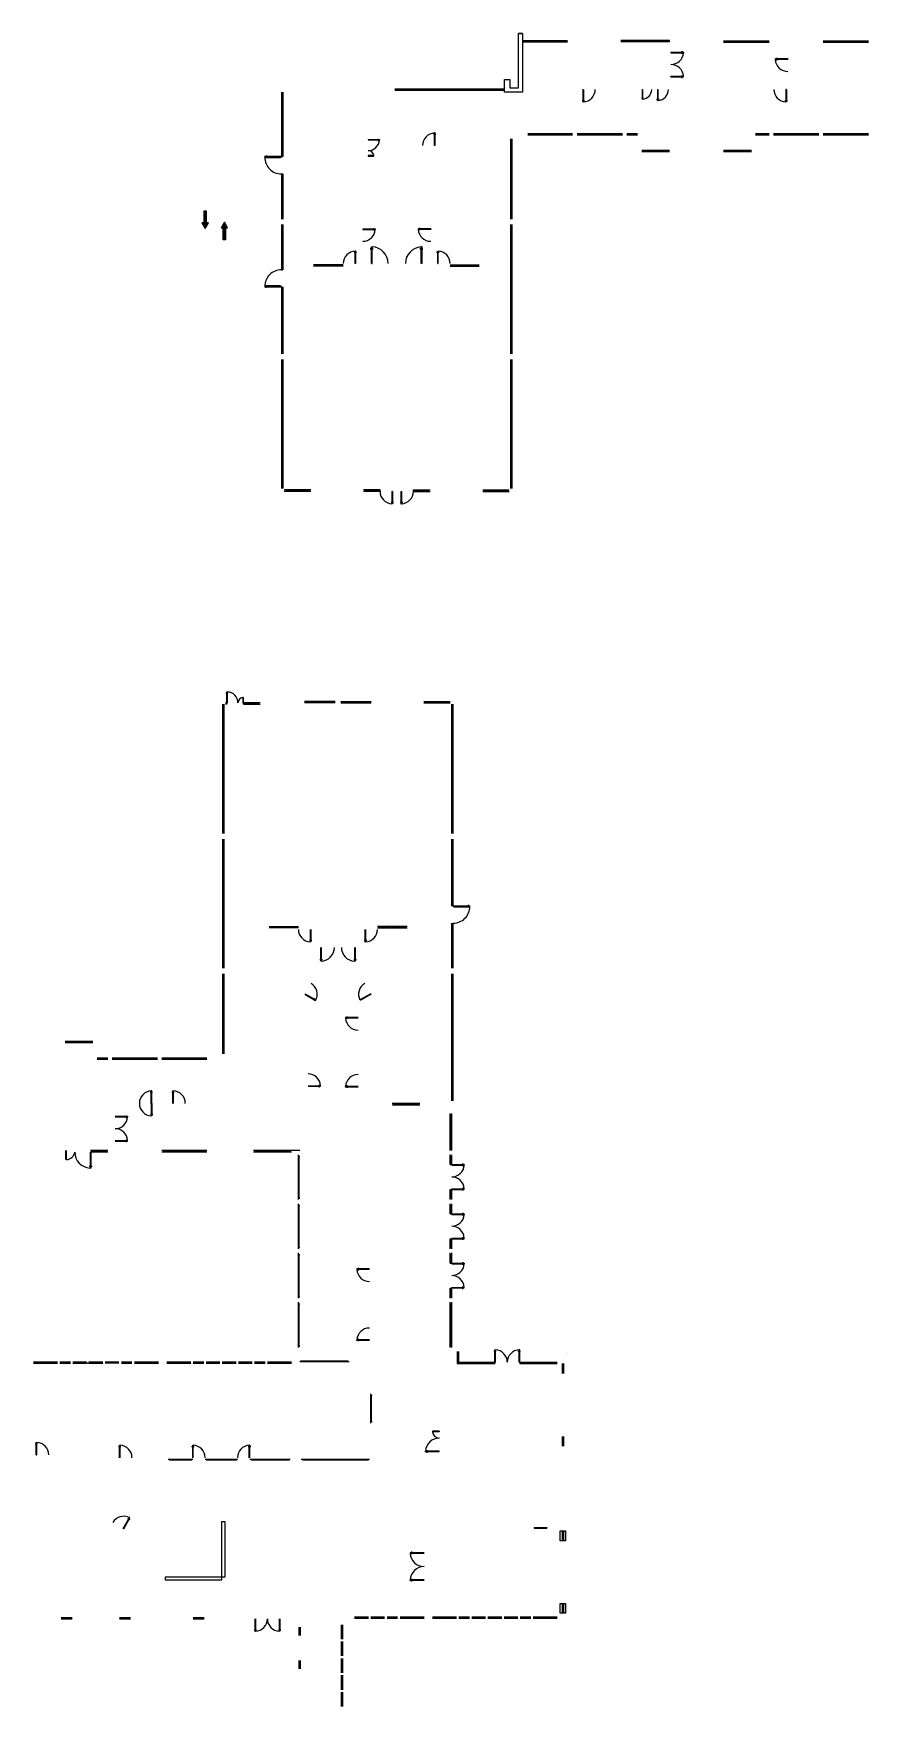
# Model space of a CAD drawing. Header units: millimetres. Extents: x 17501 to 162767, y 66837 to 324015.
# Drawn here: x 98753 to 158918, y 203563 to 324015 of the extents above; entities that cross this region are included whole.
import ezdxf
from ezdxf.lldxf.tags import DXFTag

# ---------------------------------------------------------------- set-up
doc = ezdxf.new("R2010")
doc.units = ezdxf.units.MM
doc.linetypes.add('CONTINUA', pattern=[0])
for name, color, linetype in [('AreaInformatica', 7, 'Continuous'), ('finestre', 4, 'Continuous'), ('MURI', 7, 'Continuous'), ('primoChimica', 7, 'Continuous'), ('serramenti', 4, 'Continuous'), ('Serramenti-Interni', 4, 'Continuous')]:
    doc.layers.add(name, color=color, linetype=linetype)
doc.layers.get('0').off()
tags = doc.linetypes.add('NASCOSTA2', pattern=[0.1875, 0.125, -0.0625]).pattern_tags.tags
tags[6:7] = [DXFTag(74, 4), DXFTag(75, 0), DXFTag(340, '0'), DXFTag(46, 0.0), DXFTag(50, 0.0), DXFTag(44, 0.0), DXFTag(45, 0.0)]
tags[4:5] = [DXFTag(74, 4), DXFTag(75, 0), DXFTag(340, '0'), DXFTag(46, 0.0), DXFTag(50, 0.0), DXFTag(44, 0.0), DXFTag(45, 0.0)]

# ---------------------------------------------------------------- blocks, each defined once
blk = doc.blocks.new('porta 150-flat-1')
at = {"layer": 'serramenti', "linetype": 'Continuous', "transparency": 33554687}
blk.add_line((-498, 0), (-498, -50), dxfattribs=at)
at = {"layer": 'serramenti', "transparency": 33554687}
for p, q in [((0, 0), (-498, 0)), ((0, 0), (0, -50)), ((0, -50), (-498, -50)), ((-1000, -1498), (-1000, -1448)), ((0, -1448), (-1000, -1448)), ((0, -1498), (-1000, -1498)), ((-927, -1448), (-927, -1412)), ((-851, -1412), (-927, -1412)), ((-927, -1534), (-927, -1498)), ((-851, -1534), (-927, -1534)), ((0, -1498), (0, -1448))]:
    blk.add_line(p, q, dxfattribs=at)
blk.add_arc((1, -1501), 1002, 90.05524, 177.00716, dxfattribs=at)
at = {"layer": 'serramenti', "linetype": 'Continuous', "transparency": 33554687}
blk.add_arc((0, 0), 498, 185.75952, 269.98626, dxfattribs=at)
blk = doc.blocks.new('uscita sotto-flat-2')
at = {"linetype": 'CONTINUA', "transparency": 33554687}
blk.add_hatch(color=256, dxfattribs=at).paths.add_polyline_path([(0, 0), (-146, 0), (-146, -874), (-306, -874), (-73, -1278), (160, -874), (0, -874)])
at = {"linetype": 'CONTINUA', "transparency": 33554687, "const_width": 0.05}
blk.add_lwpolyline([(0, 0), (-146, 0), (-146, -874), (-306, -874), (-73, -1278), (160, -874), (0, -874)], close=True, dxfattribs=at)
at = {"linetype": 'CONTINUA', "transparency": 33554687}
for points in [[(-146, -874), (-146, 0), (0, 0), (0, -874)], [(-146, -874), (-306, -874), (-73, -1278), (160, -874), (0, -874)]]:
    blk.add_lwpolyline(points, dxfattribs=at)
blk = doc.blocks.new('uscita sotto-flat-3')
at = {"linetype": 'CONTINUA', "transparency": 33554687}
blk.add_hatch(color=256, dxfattribs=at).paths.add_polyline_path([(0, 0), (146, 0), (146, 874), (306, 874), (73, 1278), (-160, 874), (0, 874)])
at = {"linetype": 'CONTINUA', "transparency": 33554687, "const_width": 0.05}
blk.add_lwpolyline([(0, 0), (146, 0), (146, 874), (306, 874), (73, 1278), (-160, 874), (0, 874)], close=True, dxfattribs=at)
at = {"linetype": 'CONTINUA', "transparency": 33554687}
for points in [[(146, 874), (306, 874), (73, 1278), (-160, 874), (0, 874)], [(146, 874), (146, 0), (0, 0), (0, 874)]]:
    blk.add_lwpolyline(points, dxfattribs=at)
blk = doc.blocks.new('porta120 ds-flat-1')
at = {"layer": 'Serramenti-Interni', "transparency": 33554687}
for p, q in [((-1200, 0), (-1200, -50)), ((0, 0), (-1200, 0)), ((-1127, 36), (-1127, 0)), ((-82, 36), (-1127, 36)), ((-82, 36), (-82, 0)), ((0, 0), (0, -50)), ((0, -50), (-1200, -50)), ((-1127, -50), (-1127, -86)), ((-1051, -86), (-1127, -86))]:
    blk.add_line(p, q, dxfattribs=at)
blk.add_arc((-10, 10), 1190, 89.52276, 180.47724, dxfattribs=at)
blk = doc.blocks.new('porta120 ds-flat-2')
at = {"layer": 'Serramenti-Interni', "transparency": 33554687}
for p, q in [((-1200, 0), (-1200, 50)), ((0, 50), (-1200, 50)), ((0, 0), (-1200, 0)), ((-1127, 50), (-1127, 86)), ((-1051, 86), (-1127, 86)), ((-1127, -36), (-1127, 0)), ((-82, -36), (-82, 0)), ((0, 0), (0, 50)), ((-82, -36), (-1127, -36))]:
    blk.add_line(p, q, dxfattribs=at)
blk.add_arc((-10, -10), 1190, 179.52276, 270.47724, dxfattribs=at)
blk = doc.blocks.new('porta des-flat-11')
at = {"layer": 'serramenti', "transparency": 33554687}
for p, q in [((-80, -764), (-80, -833)), ((-47, -833), (-80, -833)), ((-2, -1), (-47, -1)), ((-47, -1), (-47, -899)), ((-2, -899), (-47, -899)), ((-2, -1), (-2, -899)), ((30, -833), (-2, -833)), ((30, -764), (30, -833))]:
    blk.add_line(p, q, dxfattribs=at)
blk.add_arc((0, 0), 900, 180.0321, 266.98402, dxfattribs=at)
blk = doc.blocks.new('porta des-flat-12')
at = {"layer": 'serramenti', "transparency": 33554687}
for p, q in [((-764, 30), (-833, 30)), ((-833, 30), (-833, -2)), ((-1, -2), (-899, -2)), ((-899, -2), (-899, -47)), ((-1, -47), (-899, -47)), ((-833, -47), (-833, -80)), ((-764, -80), (-833, -80)), ((-1, -2), (-1, -47))]:
    blk.add_line(p, q, dxfattribs=at)
blk.add_arc((0, 0), 900, 183.01598, 269.9679, dxfattribs=at)
blk = doc.blocks.new('porta des-flat-13')
at = {"layer": 'serramenti', "transparency": 33554687}
for p, q in [((1, 2), (1, 47)), ((1, 47), (899, 47)), ((1, 2), (899, 2)), ((764, 80), (833, 80)), ((833, 47), (833, 80)), ((833, -30), (833, 2)), ((899, 2), (899, 47)), ((764, -30), (833, -30))]:
    blk.add_line(p, q, dxfattribs=at)
blk.add_arc((0, 0), 900, 3.01598, 89.9679, dxfattribs=at)
blk = doc.blocks.new('porta des-flat-14')
at = {"layer": 'serramenti', "transparency": 33554687}
for p, q in [((764, 30), (833, 30)), ((833, 30), (833, -2)), ((1, -2), (1, -47)), ((1, -2), (899, -2)), ((1, -47), (899, -47)), ((764, -80), (833, -80)), ((833, -47), (833, -80)), ((899, -2), (899, -47))]:
    blk.add_line(p, q, dxfattribs=at)
blk.add_arc((0, 0), 900, 270.0321, 356.98402, dxfattribs=at)
blk = doc.blocks.new('porta des-flat-15')
at = {"layer": 'serramenti', "transparency": 33554687}
for p, q in [((-23, -590), (-23, -643)), ((-23, -643), (2, -643)), ((2, -1), (36, -1)), ((2, -1), (2, -694)), ((2, -694), (37, -694)), ((36, -1), (37, -694)), ((37, -643), (61, -643)), ((61, -590), (61, -643))]:
    blk.add_line(p, q, dxfattribs=at)
blk.add_arc((0, 0), 695, 273.01598, 359.9679, dxfattribs=at)
blk = doc.blocks.new('porta des-flat-16')
at = {"layer": 'serramenti', "transparency": 33554687}
for p, q in [((-27, -677), (-27, -738)), ((-27, -738), (2, -738)), ((2, -1), (42, -1)), ((2, -1), (2, -796)), ((2, -796), (42, -796)), ((42, -1), (42, -796)), ((42, -738), (71, -738)), ((70, -677), (71, -738))]:
    blk.add_line(p, q, dxfattribs=at)
blk.add_arc((0, 0), 797, 273.01598, 359.9679, dxfattribs=at)
blk = doc.blocks.new('porta des-flat-17')
at = {"layer": 'serramenti', "transparency": 33554687}
for p, q in [((-30, -764), (-30, -833)), ((-30, -833), (2, -833)), ((2, -1), (47, -1)), ((2, -1), (2, -899)), ((2, -899), (47, -899)), ((47, -1), (47, -899)), ((47, -833), (80, -833)), ((80, -764), (80, -833))]:
    blk.add_line(p, q, dxfattribs=at)
blk.add_arc((0, 0), 900, 273.01598, 359.9679, dxfattribs=at)
blk = doc.blocks.new('porta 90-flat-10')
at = {"layer": 'Serramenti-Interni', "transparency": 33554687}
for p, q in [((-77, 765), (-77, 834)), ((-45, 834), (-77, 834)), ((-45, 0), (-45, 900)), ((0, 900), (-45, 900)), ((0, 0), (-45, 0)), ((0, 0), (0, 900)), ((33, 834), (0, 834)), ((33, 765), (33, 834))]:
    blk.add_line(p, q, dxfattribs=at)
blk.add_arc((2, -1), 902, 92.99284, 179.94476, dxfattribs=at)
blk = doc.blocks.new('porta 90-flat-11')
at = {"layer": 'Serramenti-Interni', "transparency": 33554687}
for p, q in [((0, 0), (800, 0)), ((0, 0), (0, -40)), ((681, 29), (742, 29)), ((742, 29), (742, 0)), ((800, 0), (800, -40)), ((0, -40), (800, -40)), ((681, -69), (742, -69)), ((742, -40), (742, -69))]:
    blk.add_line(p, q, dxfattribs=at)
blk.add_arc((-1, 2), 802, 270.05524, 357.00716, dxfattribs=at)
blk = doc.blocks.new('porta 90-flat-12')
at = {"layer": 'Serramenti-Interni', "transparency": 33554687}
for p, q in [((-33, 765), (-33, 834)), ((-33, 834), (0, 834)), ((0, 0), (0, 900)), ((0, 900), (45, 900)), ((0, 0), (45, 0)), ((45, 0), (45, 900)), ((45, 834), (77, 834)), ((77, 765), (77, 834))]:
    blk.add_line(p, q, dxfattribs=at)
blk.add_arc((-2, -1), 902, 0.05524, 87.00716, dxfattribs=at)
blk = doc.blocks.new('porta 90-flat-13')
at = {"layer": 'Serramenti-Interni', "transparency": 33554687}
for p, q in [((-77, 765), (-77, 834)), ((-45, 834), (-77, 834)), ((-45, 0), (-45, 900)), ((0, 900), (-45, 900)), ((0, 0), (-45, 0)), ((0, 0), (0, 900)), ((33, 834), (0, 834)), ((33, 765), (33, 834))]:
    blk.add_line(p, q, dxfattribs=at)
blk.add_arc((2, -1), 902, 92.99284, 179.94476, dxfattribs=at)
blk = doc.blocks.new('porta 90-flat-14')
at = {"layer": 'Serramenti-Interni', "transparency": 33554687}
for p, q in [((0, 0), (900, 0)), ((0, 0), (0, -45)), ((765, 33), (834, 33)), ((834, 33), (834, 0)), ((900, 0), (900, -45)), ((0, -45), (900, -45)), ((765, -77), (834, -77)), ((834, -45), (834, -77))]:
    blk.add_line(p, q, dxfattribs=at)
blk.add_arc((-1, 2), 902, 270.05524, 357.00716, dxfattribs=at)
blk = doc.blocks.new('porta 90-flat-15')
at = {"layer": 'Serramenti-Interni', "transparency": 33554687}
for p, q in [((0, 0), (-900, 0)), ((-900, 0), (-900, -45)), ((-765, 33), (-834, 33)), ((-834, 33), (-834, 0)), ((0, 0), (0, -45)), ((0, -45), (-900, -45)), ((-834, -45), (-834, -77)), ((-765, -77), (-834, -77))]:
    blk.add_line(p, q, dxfattribs=at)
blk.add_arc((1, 2), 902, 182.99284, 269.94476, dxfattribs=at)
blk = doc.blocks.new('porta des-flat-18')
at = {"layer": 'serramenti', "transparency": 33554687}
for p, q in [((-41, 1023), (-41, 1115)), ((-41, 1115), (3, 1115)), ((3, 1), (3, 1202)), ((3, 1202), (63, 1202)), ((3, 1), (63, 1)), ((63, 1), (63, 1202)), ((63, 1115), (106, 1115)), ((106, 1023), (106, 1115))]:
    blk.add_line(p, q, dxfattribs=at)
blk.add_arc((0, 0), 1204, 0.05524, 87.00716, dxfattribs=at)
blk = doc.blocks.new('porta des-flat-19')
at = {"layer": 'serramenti', "transparency": 33554687}
for p, q in [((-106, 1018), (-106, 1110)), ((-63, 1110), (-106, 1110)), ((-63, 1), (-63, 1197)), ((-3, 1197), (-63, 1197)), ((-3, 1), (-63, 1)), ((-3, 1), (-3, 1197)), ((41, 1110), (-3, 1110)), ((41, 1018), (41, 1110))]:
    blk.add_line(p, q, dxfattribs=at)
blk.add_arc((0, 0), 1198, 92.99284, 179.94476, dxfattribs=at)
blk = doc.blocks.new('porta des-flat-20')
at = {"layer": 'serramenti', "transparency": 33554687}
for p, q in [((-80, -764), (-80, -833)), ((-47, -833), (-80, -833)), ((-2, -1), (-47, -1)), ((-47, -1), (-47, -899)), ((-2, -899), (-47, -899)), ((-2, -1), (-2, -899)), ((30, -833), (-2, -833)), ((30, -764), (30, -833))]:
    blk.add_line(p, q, dxfattribs=at)
blk.add_arc((0, 0), 900, 180.0321, 266.98402, dxfattribs=at)
blk = doc.blocks.new('porta des-flat-21')
at = {"layer": 'serramenti', "transparency": 33554687}
for p, q in [((-30, -764), (-30, -833)), ((-30, -833), (2, -833)), ((2, -1), (47, -1)), ((2, -1), (2, -899)), ((2, -899), (47, -899)), ((47, -1), (47, -899)), ((47, -833), (80, -833)), ((80, -764), (80, -833))]:
    blk.add_line(p, q, dxfattribs=at)
blk.add_arc((0, 0), 900, 273.01598, 359.9679, dxfattribs=at)

msp = doc.modelspace()

# ---------------------------------------------------------------- hatches: boundary and pattern name
at = {"layer": 'Serramenti-Interni', "transparency": 33554687}
h = msp.add_hatch(color=256, dxfattribs=at)
h.paths.add_polyline_path([(135708, 216410), (135708, 216430), (135668, 216430), (135668, 216410)])
h.paths.add_polyline_path([(135708, 216435), (135708, 216455), (135668, 216455), (135668, 216435)])

# ---------------------------------------------------------------- linework, layer by layer
at = {"layer": 'AreaInformatica'}
for p, q in [((137203, 229028, 3750), (137203, 229028, 3500)), ((120951, 209633), (120951, 209633, 899))]:
    msp.add_line(p, q, dxfattribs=at)
at = {"layer": 'finestre', "linetype": 'Continuous', "transparency": 33554687}
for p, q in [((133988, 323515), (137218, 323515)), ((133988, 323415), (137218, 323415)), ((134088, 323415), (134088, 323515)), ((134088, 323465), (135015, 323465)), ((135015, 323415), (135015, 323515)), ((135115, 323415), (135115, 323515)), ((135115, 323465), (136092, 323465)), ((136092, 323415), (136092, 323515)), ((136192, 323415), (136192, 323515)), ((136192, 323465), (137118, 323465)), ((137118, 323415), (137118, 323515)), ((144578, 323515), (141078, 323515)), ((144578, 323415), (141078, 323415)), ((141178, 323415), (141178, 323515)), ((141178, 323465), (142195, 323465)), ((142195, 323415), (142195, 323515)), ((142295, 323415), (142295, 323515)), ((142295, 323465), (143362, 323465)), ((143362, 323415), (143362, 323515)), ((143462, 323415), (143462, 323515)), ((143462, 323465), (144478, 323465)), ((144478, 323415), (144478, 323515)), ((144578, 323415), (144578, 323515)), ((148478, 323480), (151748, 323480)), ((148478, 323380), (151748, 323380)), ((148578, 323380), (148578, 323480)), ((148578, 323430), (149545, 323430)), ((149545, 323380), (149545, 323480)), ((149645, 323380), (149645, 323480)), ((149645, 323430), (150622, 323430)), ((150622, 323380), (150622, 323480)), ((150722, 323380), (150722, 323480)), ((150722, 323430), (151648, 323430)), ((151648, 323380), (151648, 323480)), ((155648, 323480), (158918, 323480)), ((155648, 323380), (158918, 323380)), ((155748, 323380), (155748, 323480)), ((155748, 323430), (156715, 323430)), ((156715, 323380), (156715, 323480)), ((156815, 323380), (156815, 323480)), ((156815, 323430), (157792, 323430)), ((157792, 323380), (157792, 323480)), ((157892, 323380), (157892, 323480)), ((157892, 323430), (158818, 323430)), ((158818, 323380), (158818, 323480)), ((116626, 319800), (116626, 315100)), ((116676, 319700), (116676, 317575)), ((116726, 319800), (116726, 315150)), ((132684, 320000), (124784, 320000)), ((132684, 319900), (124784, 319900)), ((127384, 319950), (124884, 319950)), ((129984, 319950), (127484, 319950)), ((132584, 319950), (130084, 319950)), ((116676, 317475), (116676, 315250)), ((134371, 316817), (137601, 316817)), ((134471, 316817), (134471, 316717)), ((135435, 316817), (135435, 316717)), ((135535, 316817), (135535, 316717)), ((136511, 316817), (136511, 316717)), ((136611, 316817), (136611, 316717)), ((137501, 316817), (137501, 316717)), ((137921, 316817), (141181, 316817)), ((138011, 316817), (138011, 316717)), ((138903, 316817), (138903, 316717)), ((139003, 316817), (139003, 316717)), ((139979, 316817), (139979, 316717)), ((140079, 316817), (140079, 316717)), ((141081, 316817), (141081, 316717)), ((141501, 316817), (142278, 316817)), ((141601, 316817), (141601, 316717)), ((142178, 316817), (142178, 316717)), ((150778, 316817), (151748, 316817)), ((150878, 316817), (150878, 316717)), ((151648, 316817), (151648, 316717)), ((152058, 316817), (155328, 316817)), ((152158, 316817), (152158, 316717)), ((153050, 316817), (153050, 316717)), ((153150, 316817), (153150, 316717)), ((154127, 316817), (154127, 316717)), ((154227, 316817), (154227, 316717)), ((155228, 316817), (155228, 316717)), ((155648, 316817), (158918, 316817)), ((155748, 316817), (155748, 316717)), ((156640, 316817), (156640, 316717)), ((156740, 316817), (156740, 316717)), ((157717, 316817), (157717, 316717)), ((157817, 316817), (157817, 316717)), ((158818, 316817), (158818, 316717)), ((133126, 316417), (133126, 310650)), ((133176, 316317), (133176, 313523)), ((133226, 316417), (133226, 310650)), ((134371, 316717), (137601, 316717)), ((134471, 316767), (135435, 316767)), ((135535, 316767), (136511, 316767)), ((136611, 316767), (137501, 316767)), ((137921, 316717), (141181, 316717)), ((138011, 316767), (138903, 316767)), ((139003, 316767), (139979, 316767)), ((140079, 316767), (141081, 316767)), ((141501, 316717), (142278, 316717)), ((141601, 316767), (142178, 316767)), ((142578, 315617), (144578, 315617)), ((142678, 315617), (142678, 315517)), ((144478, 315517), (144478, 315617)), ((148478, 315617), (150478, 315617)), ((148578, 315617), (148578, 315517)), ((150378, 315517), (150378, 315617)), ((150778, 316717), (151748, 316717)), ((150878, 316767), (151648, 316767)), ((152058, 316717), (155328, 316717)), ((152158, 316767), (153050, 316767)), ((153150, 316767), (154127, 316767)), ((154227, 316767), (155228, 316767)), ((155648, 316717), (158918, 316717)), ((155748, 316767), (156640, 316767)), ((156740, 316767), (157717, 316767)), ((157817, 316767), (158818, 316767)), ((142578, 315517), (144578, 315517)), ((142678, 315567), (144478, 315567)), ((148478, 315517), (150478, 315517)), ((148578, 315567), (150378, 315567)), ((116626, 313900), (116626, 310650)), ((116726, 313900), (116726, 310650)), ((133176, 313423), (133176, 310750)), ((116676, 312830), (116676, 310750)), ((116626, 310250), (116626, 307000)), ((116676, 310150), (116676, 307100)), ((116726, 310250), (116726, 307000)), ((133126, 310250), (133126, 300950)), ((133176, 310150), (133176, 307100)), ((133226, 310250), (133226, 300950)), ((121076, 307350), (118926, 307350)), ((121076, 307250), (118926, 307250)), ((119026, 307250), (119026, 307350)), ((119976, 307300), (119026, 307300)), ((119976, 307350), (119976, 307250)), ((120076, 307350), (120076, 307250)), ((120976, 307300), (120076, 307300)), ((120976, 307350), (120976, 307250)), ((128776, 307350), (130876, 307350)), ((128776, 307250), (130876, 307250)), ((128876, 307350), (128876, 307250)), ((128876, 307300), (129776, 307300)), ((129776, 307350), (129776, 307250)), ((129876, 307350), (129876, 307250)), ((129876, 307300), (130776, 307300)), ((130776, 307250), (130776, 307350)), ((133176, 307000), (133176, 304050)), ((116626, 305750), (116626, 300950)), ((116676, 305650), (116676, 304050)), ((116726, 305750), (116726, 300950)), ((116676, 303950), (116676, 301050)), ((133176, 303950), (133176, 301050)), ((116626, 300550), (116626, 291250)), ((116676, 300450), (116676, 297450)), ((116726, 300550), (116726, 291250)), ((133126, 300550), (133126, 291250)), ((133176, 300450), (133176, 297450)), ((133226, 300550), (133226, 291250)), ((116676, 297350), (116676, 294400)), ((133176, 297350), (133176, 294400)), ((116676, 294300), (116676, 291350)), ((133176, 294300), (133176, 291350)), ((118726, 291150), (116826, 291150)), ((118726, 291050), (116826, 291050)), ((118626, 291100), (116926, 291100)), ((118626, 291050), (118626, 291150)), ((123729, 291150), (122526, 291150)), ((123729, 291050), (122526, 291050)), ((123629, 291100), (122626, 291100)), ((123729, 291151), (123629, 291151)), ((123629, 291151), (123629, 291051)), ((123629, 291051), (123729, 291051)), ((123729, 291051), (123729, 291151)), ((126124, 291051), (126124, 291151)), ((126124, 291151), (126224, 291151)), ((126124, 291150), (127326, 291150)), ((126224, 291051), (126124, 291051)), ((126124, 291050), (127326, 291050)), ((126224, 291151), (126224, 291051)), ((126224, 291100), (127226, 291100)), ((131126, 291150), (133026, 291150)), ((131126, 291050), (133026, 291050)), ((131226, 291050), (131226, 291150)), ((131226, 291100), (132926, 291100))]:
    msp.add_line(p, q, dxfattribs=at)
for points in [[(116626, 319700), (116726, 319700)], [(124884, 320000), (124884, 319900)], [(127384, 320000), (127384, 319900)], [(127484, 320000), (127484, 319900)], [(129984, 320000), (129984, 319900)], [(130084, 320000), (130084, 319900)], [(132584, 320000), (132584, 319900)], [(116626, 317575), (116726, 317575)], [(116626, 317475), (116726, 317475)], [(133226, 316317), (133126, 316317)], [(116626, 315250), (116726, 315250)], [(116626, 315150), (116726, 315150)], [(116626, 313900), (116726, 313900)], [(116626, 313800), (116726, 313800)], [(133226, 313523), (133126, 313523)], [(133226, 313423), (133126, 313423)], [(116626, 312930), (116726, 312930)], [(116626, 312830), (116726, 312830)], [(116626, 310750), (116726, 310750)], [(116626, 310150), (116726, 310150)], [(133226, 310750), (133126, 310750)], [(133226, 310150), (133126, 310150)], [(116626, 307100), (116726, 307100)], [(116626, 307000), (116726, 307000)], [(133226, 307100), (133126, 307100)], [(133226, 307000), (133126, 307000)], [(116626, 305750), (116726, 305750)], [(116626, 305650), (116726, 305650)], [(116626, 304050), (116726, 304050)], [(116626, 303950), (116726, 303950)], [(133226, 304050), (133126, 304050)], [(133226, 303950), (133126, 303950)], [(116626, 301050), (116726, 301050)], [(116626, 300450), (116726, 300450)], [(133226, 301050), (133126, 301050)], [(133226, 300450), (133126, 300450)], [(116626, 297450), (116726, 297450)], [(116626, 297350), (116726, 297350)], [(133226, 297450), (133126, 297450)], [(133226, 297350), (133126, 297350)], [(116626, 294400), (116726, 294400)], [(116626, 294300), (116726, 294300)], [(133226, 294400), (133126, 294400)], [(133226, 294300), (133126, 294300)], [(116626, 291350), (116726, 291350)], [(116926, 291150), (116926, 291050)], [(122626, 291150), (122626, 291050)], [(127226, 291150), (127226, 291050)], [(132926, 291150), (132926, 291050)], [(133226, 291350), (133126, 291350)]]:
    msp.add_lwpolyline(points, dxfattribs=at)
at = {"layer": 'MURI'}
for p, q in [((117953, 243586), (117353, 243586)), ((102751, 228274), (102575, 228274))]:
    msp.add_line(p, q, dxfattribs=at)
for points in [[(112533, 212883), (112333, 212883), (112333, 216882), (112533, 216882), (112533, 212883)], [(112333, 212883), (108233, 212883), (108233, 212683), (112333, 212683), (112333, 212883)]]:
    msp.add_lwpolyline(points, close=True, dxfattribs=at)
for points in [[(137093, 216204), (137093, 215504), (136693, 215504), (136693, 216204), (137093, 216204)], [(137093, 210987), (137093, 210287), (136693, 210287), (136693, 210987), (137093, 210987)]]:
    msp.add_lwpolyline(points, dxfattribs=at)
at = {"layer": 'primoChimica'}
msp.add_lwpolyline([(133988, 324015), (133688, 324015), (133988, 324015), (133988, 319800), (132684, 319800), (132684, 320700), (133084, 320700), (133084, 320100), (133688, 320100), (133688, 324015)], close=True, dxfattribs=at)
at = {"layer": 'serramenti', "transparency": 33554687}
for p, q in [((112659, 276498), (112659, 276559)), ((112659, 276559), (112688, 276559)), ((112687, 275816), (112688, 276617)), ((112688, 276617), (112728, 276617)), ((112727, 275816), (112728, 276617)), ((112728, 276559), (112757, 276559)), ((112757, 276498), (112757, 276559)), ((112687, 275816), (112727, 275816)), ((128987, 261166), (128987, 261216)), ((128987, 261216), (130187, 261216)), ((128987, 261166), (130187, 261166)), ((129070, 261130), (129070, 261166)), ((129070, 261130), (130115, 261130)), ((130038, 261252), (130115, 261252)), ((130115, 261216), (130115, 261252)), ((130115, 261130), (130115, 261166)), ((130187, 261166), (130187, 261216)), ((104635, 246059), (105533, 246058)), ((104635, 246014), (105533, 246014)), ((105399, 246091), (105468, 246091)), ((105399, 245981), (105468, 245981)), ((105468, 246091), (105468, 246059)), ((105468, 246014), (105468, 245981)), ((105533, 246058), (105533, 246014)), ((102828, 243486), (102828, 242329)), ((102885, 243486), (102885, 242329)), ((104635, 244308), (105533, 244309)), ((104635, 244264), (105533, 244264)), ((105399, 244341), (105468, 244341)), ((105399, 244231), (105468, 244231)), ((105468, 244309), (105468, 244341)), ((105468, 244231), (105468, 244264)), ((105533, 244264), (105533, 244309)), ((102786, 242502), (102786, 242414)), ((102828, 242414), (102786, 242414)), ((102885, 242329), (102828, 242329)), ((102927, 242414), (102885, 242414)), ((102927, 242502), (102927, 242414)), ((128887, 242591), (128887, 242546)), ((128887, 242591), (129785, 242591)), ((128887, 242546), (129785, 242546)), ((129651, 242623), (129720, 242623)), ((129651, 242514), (129720, 242514)), ((129720, 242623), (129720, 242591)), ((129720, 242546), (129720, 242514)), ((129785, 242591), (129785, 242546)), ((128887, 240796), (128887, 240841)), ((128887, 240841), (129785, 240841)), ((128887, 240796), (129785, 240796)), ((129651, 240873), (129720, 240873)), ((129651, 240764), (129720, 240764)), ((129720, 240841), (129720, 240873)), ((129720, 240764), (129720, 240796)), ((129785, 240796), (129785, 240841)), ((128887, 239041), (128887, 238996)), ((128887, 239041), (129785, 239041)), ((128887, 238996), (129785, 238996)), ((129651, 239073), (129720, 239073)), ((129651, 238964), (129720, 238964)), ((129720, 239073), (129720, 239041)), ((129720, 238996), (129720, 238964)), ((129785, 239041), (129785, 238996)), ((128887, 237246), (128887, 237291)), ((128887, 237291), (129785, 237291)), ((129651, 237323), (129720, 237323)), ((129720, 237291), (129720, 237323)), ((129785, 237246), (129785, 237291)), ((128887, 237246), (129785, 237246)), ((129651, 237214), (129720, 237214)), ((129720, 237214), (129720, 237246)), ((128887, 235491), (128887, 235446)), ((128887, 235491), (129785, 235491)), ((128887, 235446), (129785, 235446)), ((129651, 235523), (129720, 235523)), ((129651, 235414), (129720, 235414)), ((129720, 235523), (129720, 235491)), ((129720, 235446), (129720, 235414)), ((129785, 235491), (129785, 235446)), ((128887, 233696), (128887, 233741)), ((128887, 233741), (129785, 233741)), ((128887, 233696), (129785, 233696)), ((129651, 233773), (129720, 233773)), ((129720, 233741), (129720, 233773)), ((129720, 233664), (129720, 233696)), ((129785, 233696), (129785, 233741)), ((129651, 233664), (129720, 233664)), ((131993, 228349), (131993, 228249)), ((131993, 228349), (132037, 228349)), ((133788, 228349), (133743, 228349)), ((114708, 209877), (114708, 208979)), ((114753, 209877), (114753, 208979)), ((116458, 209877), (116458, 208979)), ((116503, 209877), (116503, 208979)), ((114675, 209113), (114675, 209044)), ((114675, 209044), (114708, 209044)), ((114708, 208979), (114753, 208979)), ((114753, 209044), (114785, 209044)), ((114785, 209113), (114785, 209044)), ((116426, 209113), (116426, 209044)), ((116458, 209044), (116426, 209044)), ((116503, 208979), (116458, 208979)), ((116535, 209044), (116503, 209044)), ((116535, 209113), (116535, 209044))]:
    msp.add_line(p, q, dxfattribs=at)
at = {"layer": 'serramenti', "linetype": 'CONTINUA', "transparency": 33554687}
for p, q in [((113887, 276216), (113837, 276216)), ((113837, 276216), (113837, 275816)), ((113887, 275816), (113887, 276216)), ((113837, 275816), (113887, 275816)), ((101090, 242936), (101090, 243586)), ((101140, 242936), (101140, 243586)), ((101140, 242936), (101090, 242936)), ((129287, 229116), (129287, 228249)), ((129337, 229016), (129337, 228349)), ((129387, 229116), (129387, 228249)), ((129287, 228349), (131993, 228349)), ((129287, 228249), (131993, 228249)), ((129387, 228299), (130590, 228299)), ((130590, 228249), (130590, 228349)), ((130690, 228249), (130690, 228349)), ((130690, 228299), (131993, 228299)), ((133788, 228349), (136493, 228349)), ((133788, 228349), (133788, 228249)), ((133788, 228299), (135090, 228299)), ((133788, 228249), (136493, 228249)), ((135090, 228349), (135090, 228249)), ((135190, 228349), (135190, 228249)), ((135190, 228299), (136493, 228299))]:
    msp.add_line(p, q, dxfattribs=at)
at = {"layer": 'serramenti', "linetype": 'Continuous', "transparency": 33554687}
for p, q in [((120487, 275916), (118287, 275916)), ((118387, 275816), (118387, 275916)), ((120387, 275866), (118387, 275866)), ((120387, 275916), (120387, 275816)), ((120887, 275916), (123087, 275916)), ((120987, 275916), (120987, 275816)), ((120987, 275866), (122987, 275866)), ((122987, 275816), (122987, 275916)), ((126887, 275916), (128787, 275916)), ((126987, 275916), (126987, 275816)), ((126987, 275866), (128687, 275866)), ((128687, 275816), (128687, 275916)), ((112387, 266416), (112387, 275716)), ((112387, 275616), (112487, 275616)), ((112437, 272666), (112437, 275616)), ((112487, 266416), (112487, 275716)), ((112687, 275816), (112587, 275816)), ((112687, 275716), (112587, 275716)), ((112687, 275716), (112687, 275816)), ((115087, 275816), (113887, 275816)), ((113887, 275716), (113887, 275816)), ((113887, 275716), (115087, 275716)), ((113987, 275716), (113987, 275816)), ((113987, 275766), (114987, 275766)), ((114987, 275716), (114987, 275816)), ((120487, 275816), (118287, 275816)), ((120887, 275816), (123087, 275816)), ((126887, 275816), (128787, 275816)), ((128887, 266416), (128887, 275716)), ((128987, 275616), (128887, 275616)), ((128937, 272666), (128937, 275616)), ((128987, 266416), (128987, 275716)), ((112387, 272666), (112487, 272666)), ((112387, 272566), (112487, 272566)), ((112437, 269616), (112437, 272566)), ((128987, 272666), (128887, 272666)), ((128987, 272566), (128887, 272566)), ((128937, 269616), (128937, 272566)), ((112387, 269616), (112487, 269616)), ((112387, 269516), (112487, 269516)), ((112437, 266516), (112437, 269516)), ((128987, 269616), (128887, 269616)), ((128987, 269516), (128887, 269516)), ((128937, 266516), (128937, 269516)), ((112387, 266516), (112487, 266516)), ((128987, 266516), (128887, 266516)), ((112387, 256716), (112387, 266016)), ((112387, 265916), (112487, 265916)), ((112437, 263016), (112437, 265916)), ((112487, 256716), (112487, 266016)), ((128887, 261216), (128887, 266016)), ((128987, 265916), (128887, 265916)), ((128937, 263016), (128937, 265916)), ((128987, 261166), (128987, 266016)), ((112387, 263016), (112487, 263016)), ((112387, 262916), (112487, 262916)), ((112437, 259966), (112437, 262916)), ((128987, 263016), (128887, 263016)), ((128987, 262916), (128887, 262916)), ((128937, 261316), (128937, 262916)), ((128987, 261316), (128887, 261316)), ((128987, 261216), (128887, 261216)), ((112387, 259966), (112487, 259966)), ((112387, 259866), (112487, 259866)), ((112437, 256816), (112437, 259866)), ((115737, 259716), (117837, 259716)), ((117837, 259616), (115737, 259616)), ((115837, 259716), (115837, 259616)), ((116737, 259666), (115837, 259666)), ((116737, 259616), (116737, 259716)), ((116837, 259616), (116837, 259716)), ((117737, 259666), (116837, 259666)), ((117737, 259616), (117737, 259716)), ((117837, 259616), (117837, 259716)), ((123537, 259616), (125687, 259616)), ((123637, 259616), (123637, 259716)), ((123637, 259666), (124537, 259666)), ((124537, 259616), (124537, 259716)), ((124637, 259616), (124637, 259716)), ((124637, 259666), (125587, 259666)), ((125587, 259716), (125587, 259616)), ((128887, 256716), (128887, 259966)), ((128987, 259866), (128887, 259866)), ((128937, 256816), (128937, 259866)), ((128987, 256716), (128987, 259966)), ((112387, 256816), (112487, 256816)), ((128987, 256816), (128887, 256816)), ((112387, 250550), (112387, 256316)), ((112387, 256216), (112487, 256216)), ((112437, 253543), (112437, 256216)), ((112487, 250550), (112487, 256316)), ((128887, 247166), (128887, 256316)), ((128987, 256216), (128887, 256216)), ((128937, 253366), (128937, 256216)), ((128987, 247166), (128987, 256316)), ((112387, 253543), (112487, 253543)), ((112387, 253443), (112487, 253443)), ((112437, 250650), (112437, 253443)), ((128987, 253366), (128887, 253366)), ((128987, 253266), (128887, 253266)), ((128937, 250316), (128937, 253266)), ((103035, 251450), (101035, 251450)), ((103035, 251350), (101035, 251350)), ((101135, 251450), (101135, 251350)), ((102935, 251400), (101135, 251400)), ((102935, 251350), (102935, 251450)), ((112387, 250650), (112487, 250650)), ((104113, 250250), (103335, 250250)), ((104113, 250150), (103335, 250150)), ((103435, 250150), (103435, 250250)), ((104013, 250200), (103435, 250200)), ((104013, 250150), (104013, 250250)), ((107693, 250250), (104433, 250250)), ((107693, 250150), (104433, 250150)), ((104533, 250150), (104533, 250250)), ((105534, 250200), (104533, 250200)), ((105534, 250150), (105534, 250250)), ((105634, 250150), (105634, 250250)), ((106611, 250200), (105634, 250200)), ((106611, 250150), (106611, 250250)), ((106711, 250150), (106711, 250250)), ((107603, 250200), (106711, 250200)), ((107603, 250150), (107603, 250250)), ((111243, 250250), (108013, 250250)), ((111243, 250150), (108013, 250150)), ((108113, 250150), (108113, 250250)), ((109003, 250200), (108113, 250200)), ((109003, 250150), (109003, 250250)), ((109103, 250150), (109103, 250250)), ((110079, 250200), (109103, 250200)), ((110079, 250150), (110079, 250250)), ((110179, 250150), (110179, 250250)), ((111143, 250200), (110179, 250200)), ((111143, 250150), (111143, 250250)), ((128937, 247266), (128937, 250216)), ((124687, 246986), (124687, 246886)), ((124687, 246936), (126487, 246936)), ((126487, 246986), (126487, 246886)), ((128987, 247266), (128887, 247266)), ((124587, 246886), (126587, 246886)), ((128787, 243586), (128787, 246266)), ((128787, 246166), (128887, 246166)), ((128837, 243686), (128837, 246166)), ((128887, 243586), (128887, 246266)), ((104113, 243586), (102885, 243586)), ((102885, 243586), (102885, 243486)), ((104113, 243486), (102885, 243486)), ((102985, 243586), (102985, 243486)), ((104013, 243536), (102985, 243536)), ((104013, 243586), (104013, 243486)), ((111243, 243586), (108013, 243586)), ((111243, 243486), (108013, 243486)), ((108113, 243586), (108113, 243486)), ((109040, 243536), (108113, 243536)), ((109040, 243586), (109040, 243486)), ((109140, 243586), (109140, 243486)), ((110116, 243536), (109140, 243536)), ((110116, 243586), (110116, 243486)), ((110216, 243586), (110216, 243486)), ((111143, 243536), (110216, 243536)), ((111143, 243586), (111143, 243486)), ((117353, 243486), (114603, 243486)), ((114703, 243586), (114703, 243486)), ((115930, 243536), (114703, 243536)), ((115930, 243586), (115930, 243486)), ((116030, 243586), (116030, 243486)), ((117253, 243536), (116030, 243536)), ((117253, 243586), (117253, 243486)), ((128787, 243686), (128887, 243686)), ((128787, 242591), (128787, 243316)), ((117853, 240066), (117853, 243286)), ((117853, 243186), (117953, 243186)), ((117903, 240166), (117903, 243186)), ((128787, 243186), (128887, 243186)), ((128787, 242591), (128887, 242591)), ((128837, 242591), (128837, 243186)), ((128887, 242591), (128887, 243286)), ((117853, 240166), (117953, 240166)), ((117853, 236516), (117853, 239766)), ((128787, 240066), (128787, 240791)), ((128787, 240791), (128887, 240791)), ((128787, 240166), (128887, 240166)), ((128787, 239041), (128787, 239766)), ((128837, 240166), (128837, 240791)), ((128887, 240066), (128887, 240791)), ((128887, 239041), (128887, 239766)), ((117853, 239666), (117953, 239666)), ((117903, 236616), (117903, 239666)), ((128787, 239666), (128887, 239666)), ((128787, 239041), (128887, 239041)), ((128837, 239041), (128837, 239666)), ((117853, 236616), (117953, 236616)), ((117853, 232966), (117853, 236216)), ((117853, 236116), (117953, 236116)), ((117903, 233066), (117903, 236116)), ((128787, 236516), (128787, 237241)), ((128787, 237241), (128887, 237241)), ((128787, 236616), (128887, 236616)), ((128787, 235491), (128787, 236216)), ((128787, 236116), (128887, 236116)), ((128837, 236616), (128837, 237241)), ((128837, 235491), (128837, 236116)), ((128887, 236516), (128887, 237241)), ((128887, 235491), (128887, 236216)), ((128787, 235491), (128887, 235491)), ((128787, 233691), (128887, 233691)), ((128787, 232966), (128787, 233691)), ((128837, 233066), (128837, 233691)), ((128887, 232966), (128887, 233691)), ((117853, 233066), (117953, 233066)), ((117853, 229416), (117853, 232666)), ((117853, 232566), (117953, 232566)), ((117903, 229516), (117903, 232566)), ((128787, 233066), (128887, 233066)), ((128787, 229416), (128787, 232666)), ((128787, 232566), (128887, 232566)), ((128837, 229516), (128837, 232566)), ((128887, 229416), (128887, 232666)), ((117853, 229516), (117953, 229516)), ((128787, 229516), (128887, 229516)), ((129287, 229016), (129387, 229016)), ((98753, 228372), (100483, 228372)), ((98753, 228272), (100483, 228272)), ((98853, 228322), (100383, 228322)), ((100383, 228272), (100383, 228372)), ((100659, 228372), (101419, 228372)), ((100659, 228272), (101419, 228272)), ((100759, 228272), (100759, 228372)), ((100759, 228322), (101319, 228322)), ((101319, 228272), (101319, 228372)), ((101595, 228372), (102575, 228372)), ((101595, 228272), (102575, 228272)), ((101695, 228272), (101695, 228372)), ((101695, 228322), (102475, 228322)), ((102475, 228272), (102475, 228372)), ((102751, 228372), (103755, 228372)), ((102851, 228272), (102851, 228372)), ((102851, 228322), (103655, 228322)), ((103655, 228272), (103655, 228372)), ((103931, 228372), (104911, 228372)), ((104031, 228272), (104031, 228372)), ((104031, 228322), (104811, 228322)), ((104811, 228272), (104811, 228372)), ((105087, 228372), (105847, 228372)), ((105087, 228272), (105847, 228272)), ((105187, 228272), (105187, 228372)), ((105187, 228322), (105747, 228322)), ((105747, 228272), (105747, 228372)), ((106023, 228372), (107753, 228372)), ((106023, 228272), (107753, 228272)), ((106123, 228272), (106123, 228372)), ((106123, 228322), (107653, 228322)), ((107653, 228272), (107653, 228372)), ((108353, 228372), (110083, 228372)), ((108353, 228272), (110083, 228272)), ((108453, 228272), (108453, 228372)), ((108453, 228322), (109983, 228322)), ((109983, 228272), (109983, 228372)), ((110259, 228372), (111019, 228372)), ((110259, 228272), (111019, 228272)), ((110359, 228272), (110359, 228372)), ((110359, 228322), (110919, 228322)), ((110919, 228272), (110919, 228372)), ((111195, 228372), (112175, 228372)), ((111195, 228272), (112175, 228272)), ((111295, 228272), (111295, 228372)), ((111295, 228322), (112075, 228322)), ((112075, 228272), (112075, 228372)), ((112351, 228372), (113355, 228372)), ((112351, 228272), (113355, 228272)), ((112451, 228272), (112451, 228372)), ((112451, 228322), (113255, 228322)), ((113255, 228272), (113255, 228372)), ((113531, 228372), (114511, 228372)), ((113531, 228272), (114511, 228272)), ((113631, 228272), (113631, 228372)), ((113631, 228322), (114411, 228322)), ((114411, 228272), (114411, 228372)), ((114687, 228372), (115447, 228372)), ((114687, 228272), (115447, 228272)), ((114787, 228272), (114787, 228372)), ((114787, 228322), (115347, 228322)), ((115347, 228272), (115347, 228372)), ((115623, 228372), (117353, 228372)), ((115623, 228272), (117353, 228272)), ((115723, 228272), (115723, 228372)), ((115723, 228322), (117253, 228322)), ((117253, 228272), (117253, 228372)), ((121503, 228372), (117953, 228372)), ((118053, 228372), (118053, 228472)), ((121403, 228422), (118053, 228422)), ((121403, 228372), (121403, 228472)), ((136843, 228249), (136843, 227549)), ((136843, 228149), (136943, 228149)), ((136893, 228149), (136893, 227649)), ((136943, 228249), (136943, 227549)), ((136843, 227649), (136943, 227649)), ((123053, 223973), (123053, 226072)), ((123053, 225972), (123153, 225972)), ((123103, 224073), (123103, 225972)), ((123053, 224073), (123153, 224073)), ((136843, 222999), (136843, 222299)), ((136843, 222899), (136943, 222899)), ((136893, 222899), (136893, 222399)), ((136943, 222999), (136943, 222299)), ((136843, 222399), (136943, 222399)), ((108453, 221379), (110225, 221379)), ((108553, 221379), (108553, 221279)), ((108553, 221329), (110125, 221329)), ((110125, 221379), (110125, 221279)), ((111125, 221379), (113451, 221379)), ((111225, 221379), (111225, 221279)), ((111225, 221329), (113351, 221329)), ((113351, 221379), (113351, 221279)), ((114351, 221379), (117253, 221379)), ((114451, 221379), (114451, 221279)), ((114451, 221329), (117153, 221329)), ((117153, 221379), (117153, 221279)), ((118053, 221379), (122953, 221379)), ((118153, 221379), (118153, 221279)), ((118153, 221329), (122853, 221329)), ((122853, 221379), (122853, 221279)), ((136843, 216204), (136843, 215504)), ((136843, 216104), (136943, 216104)), ((136893, 216104), (136893, 215604)), ((136943, 216204), (136943, 215504)), ((136843, 215604), (136943, 215604)), ((136843, 210987), (136843, 210287)), ((136843, 210887), (136943, 210887)), ((136893, 210887), (136893, 210387)), ((136943, 210987), (136943, 210287)), ((100753, 209977), (101553, 209977)), ((100753, 209877), (101553, 209877)), ((100853, 209977), (100853, 209877)), ((100853, 209927), (101453, 209927)), ((101453, 209977), (101453, 209877)), ((104953, 209977), (105753, 209977)), ((104953, 209877), (105753, 209877)), ((105053, 209977), (105053, 209877)), ((105053, 209927), (105653, 209927)), ((105653, 209977), (105653, 209877)), ((110253, 209977), (111053, 209977)), ((110253, 209877), (111053, 209877)), ((110353, 209977), (110353, 209877)), ((110353, 209927), (110953, 209927)), ((110953, 209977), (110953, 209877)), ((121891, 210032), (122895, 210032)), ((121891, 209932), (122895, 209932)), ((121991, 210032), (121991, 209932)), ((121991, 209982), (122795, 209982)), ((122795, 210032), (122795, 209932)), ((123071, 210032), (124051, 210032)), ((123071, 209932), (124051, 209932)), ((123171, 210032), (123171, 209932)), ((123171, 209982), (123951, 209982)), ((123951, 210032), (123951, 209932)), ((124227, 210032), (124987, 210032)), ((124227, 209932), (124987, 209932)), ((124327, 210032), (124327, 209932)), ((124327, 209982), (124887, 209982)), ((124887, 210032), (124887, 209932)), ((125163, 210032), (126893, 210032)), ((125163, 209932), (126893, 209932)), ((125263, 210032), (125263, 209932)), ((125263, 209982), (126793, 209982)), ((126793, 210032), (126793, 209932)), ((127493, 210032), (129223, 210032)), ((127493, 209932), (129223, 209932)), ((127593, 210032), (127593, 209932)), ((127593, 209982), (129123, 209982)), ((129123, 210032), (129123, 209932)), ((129399, 210032), (130159, 210032)), ((129399, 209932), (130159, 209932)), ((129499, 210032), (129499, 209932)), ((129499, 209982), (130059, 209982)), ((130059, 210032), (130059, 209932)), ((130335, 210032), (131315, 210032)), ((130335, 209932), (131315, 209932)), ((130435, 210032), (130435, 209932)), ((130435, 209982), (131215, 209982)), ((131215, 210032), (131215, 209932)), ((131491, 210032), (132495, 210032)), ((131491, 209932), (132495, 209932)), ((131591, 210032), (131591, 209932)), ((131591, 209982), (132395, 209982)), ((132395, 210032), (132395, 209932)), ((132671, 210032), (133651, 210032)), ((132671, 209932), (133651, 209932)), ((132771, 210032), (132771, 209932)), ((132771, 209982), (133551, 209982)), ((133551, 210032), (133551, 209932)), ((133827, 210032), (134587, 210032)), ((133827, 209932), (134587, 209932)), ((133927, 210032), (133927, 209932)), ((133927, 209982), (134487, 209982)), ((134487, 210032), (134487, 209932)), ((134763, 210032), (136493, 210032)), ((134763, 209932), (136493, 209932)), ((134863, 210032), (134863, 209932)), ((134863, 209982), (136393, 209982)), ((136393, 210032), (136393, 209932)), ((136843, 210387), (136943, 210387)), ((117891, 208677), (117891, 209277)), ((117891, 209177), (117991, 209177)), ((117891, 208777), (117991, 208777)), ((117941, 208777), (117941, 209177)), ((117991, 208677), (117991, 209277)), ((120950, 208419), (120951, 209457)), ((121050, 208519), (120950, 208519)), ((121051, 209353), (120951, 209353)), ((121000, 208519), (121001, 209353)), ((121050, 208419), (121051, 209457)), ((120949, 207205), (120950, 208239)), ((121049, 207305), (120949, 207305)), ((121050, 208139), (120950, 208139)), ((120999, 207305), (121000, 208139)), ((121049, 207205), (121050, 208239)), ((117891, 206277), (117891, 206877)), ((117891, 206777), (117991, 206777)), ((117891, 206377), (117991, 206377)), ((117941, 206377), (117941, 206777)), ((117991, 206277), (117991, 206877)), ((120948, 205991), (120949, 207025)), ((121048, 206091), (120948, 206091)), ((121049, 206925), (120949, 206925)), ((120998, 206091), (120999, 206925)), ((121048, 205991), (121049, 207025)), ((120947, 204777), (120948, 205811)), ((121047, 204877), (120947, 204877)), ((121048, 205711), (120948, 205711)), ((120997, 204877), (120998, 205711)), ((121047, 204777), (121048, 205811)), ((120946, 203563, -899), (120947, 204597, -899)), ((121046, 203663, -899), (120946, 203663, -899)), ((121047, 204497), (120947, 204497)), ((120996, 203663, -899), (120997, 204497, -899)), ((121046, 203563, -899), (121047, 204597, -899))]:
    msp.add_line(p, q, dxfattribs=at)
at = {"layer": 'serramenti'}
for p, q in [((125687, 259716), (123537, 259716)), ((126587, 246986), (124587, 246986)), ((117353, 243586), (114603, 243586)), ((102751, 228272), (103755, 228272)), ((104911, 228272), (103931, 228272))]:
    msp.add_line(p, q, dxfattribs=at)
at = {"layer": 'serramenti', "transparency": 33554687}
for centre, radius, start, end in [((112686, 275815), 803, 0.0321, 86.98402), ((128997, 261156), 1190, 269.52276, 0.47724), ((104635, 246061), 900, 270.0321, 356.98402), ((104635, 244261), 900, 3.01598, 89.9679), ((102888, 243487), 1160, 180.05524, 267.00716), ((128887, 242593), 900, 270.0321, 356.98402), ((128887, 240794), 900, 3.01598, 89.9679), ((128887, 239043), 900, 270.0321, 356.98402), ((128887, 237244), 900, 3.01598, 89.9679), ((128887, 235493), 900, 270.0321, 356.98402), ((128887, 233694), 900, 3.01598, 89.9679), ((114706, 209878), 900, 273.01598, 359.9679), ((116505, 209878), 900, 180.0321, 266.98402)]:
    msp.add_arc(centre, radius, start, end, dxfattribs=at)
at = {"layer": 'serramenti', "linetype": 'CONTINUA', "transparency": 33554687}
for centre, radius, start, end in [((113887, 275816), 399, 97.2009, 180.03687), ((101090, 243586), 650, 274.41173, 351.15012)]:
    msp.add_arc(centre, radius, start, end, dxfattribs=at)
at = {"layer": 'Serramenti-Interni', "linetype": 'CONTINUA', "transparency": 33554687}
for p, q in [((123276, 315235), (122876, 315235)), ((122876, 315235), (122876, 315185)), ((122876, 315185), (123276, 315185)), ((123276, 315185), (123276, 315235))]:
    msp.add_line(p, q, dxfattribs=at)
at = {"layer": 'Serramenti-Interni', "transparency": 33554687}
for p, q in [((116676, 313800), (116676, 312930)), ((118692, 259516), (118692, 258616)), ((118737, 259516), (118737, 258616)), ((122637, 259516), (122637, 258616)), ((122682, 259516), (122682, 258616)), ((118660, 258751), (118660, 258682)), ((118692, 258682), (118660, 258682)), ((118737, 258616), (118692, 258616)), ((118770, 258682), (118737, 258682)), ((118770, 258751), (118770, 258682)), ((119437, 258216), (119437, 257216)), ((119487, 258216), (119487, 257216)), ((121887, 258216), (121887, 257216)), ((121937, 258216), (121937, 257216)), ((122605, 258751), (122605, 258682)), ((122605, 258682), (122637, 258682)), ((122637, 258616), (122682, 258616)), ((122682, 258682), (122715, 258682)), ((122715, 258751), (122715, 258682)), ((119401, 257366), (119401, 257289)), ((119401, 257289), (119437, 257289)), ((119487, 257289), (119523, 257289)), ((119523, 257366), (119523, 257289)), ((121852, 257366), (121852, 257289)), ((121887, 257289), (121852, 257289)), ((121937, 257216), (121887, 257216)), ((121974, 257289), (121937, 257289)), ((121974, 257366), (121974, 257289)), ((118297, 254845), (119074, 254393)), ((118319, 254884), (119097, 254431)), ((118942, 254432), (119001, 254397)), ((118997, 254527), (119057, 254492)), ((119001, 254397), (119018, 254426)), ((119040, 254464), (119057, 254492)), ((119074, 254393), (119097, 254431)), ((123056, 254884), (122278, 254431)), ((123078, 254845), (122300, 254393)), ((121237, 253165), (121237, 253120)), ((122137, 253165), (121237, 253165)), ((122137, 253120), (121237, 253120)), ((121303, 253197), (121303, 253165)), ((121372, 253197), (121303, 253197)), ((121303, 253120), (121303, 253087)), ((121372, 253087), (121303, 253087)), ((118537, 248261), (119437, 248261)), ((118537, 248216), (119437, 248216)), ((119303, 248294), (119372, 248294)), ((119303, 248184), (119372, 248184)), ((119372, 248261), (119372, 248294)), ((119372, 248184), (119372, 248216)), ((119437, 248216), (119437, 248261)), ((122137, 248211), (121237, 248211)), ((121237, 248166), (121237, 248211)), ((122137, 248166), (121237, 248166)), ((121303, 248211), (121303, 248244)), ((121372, 248244), (121303, 248244)), ((121303, 248134), (121303, 248166)), ((121372, 248134), (121303, 248134)), ((107208, 247750), (107208, 247818)), ((107240, 247818), (107208, 247818)), ((107240, 246986), (107240, 247884)), ((107285, 247884), (107240, 247884)), ((107285, 246986), (107285, 247884)), ((107318, 247819), (107285, 247818)), ((107318, 247750), (107318, 247819)), ((108766, 247749), (108766, 247818)), ((108766, 247818), (108798, 247818)), ((108798, 246986), (108798, 247883)), ((108798, 247883), (108843, 247883)), ((108843, 246986), (108843, 247883)), ((108843, 247818), (108875, 247818)), ((108875, 247749), (108875, 247818)), ((122953, 235066), (122055, 235066)), ((122055, 235066), (122055, 235021)), ((122953, 235021), (122055, 235021)), ((122189, 235098), (122121, 235098)), ((122121, 235098), (122121, 235066)), ((122121, 235021), (122121, 234989)), ((122190, 234989), (122121, 234989)), ((122953, 229958), (122055, 229958)), ((122055, 229913), (122055, 229958)), ((122953, 229913), (122055, 229913)), ((122190, 229990), (122121, 229990)), ((122121, 229958), (122121, 229990)), ((122121, 229881), (122121, 229913)), ((122189, 229881), (122121, 229881)), ((131960, 229113), (131960, 229182)), ((131960, 229182), (131993, 229182)), ((131993, 228349), (131993, 229247)), ((131993, 229247), (132038, 229247)), ((132037, 228349), (132038, 229247)), ((132038, 229182), (132070, 229182)), ((132070, 229113), (132070, 229182)), ((133710, 229113), (133710, 229182)), ((133743, 229182), (133710, 229182)), ((133743, 228349), (133743, 229247)), ((133788, 229247), (133743, 229247)), ((133788, 228349), (133788, 229247)), ((133820, 229182), (133788, 229182)), ((133820, 229113), (133820, 229182)), ((98921, 222443), (98921, 222512)), ((98921, 222512), (98953, 222512)), ((98953, 221679), (98953, 222577)), ((98953, 222577), (98998, 222577)), ((98953, 221679), (98998, 221679)), ((98998, 221679), (98998, 222577)), ((98998, 222512), (99030, 222512)), ((99030, 222443), (99030, 222512)), ((104921, 222243), (104921, 222312)), ((104921, 222312), (104953, 222312)), ((104953, 221480), (104953, 222377)), ((104953, 222377), (104998, 222377)), ((104998, 221480), (104998, 222377)), ((104998, 222312), (105030, 222312)), ((105030, 222243), (105030, 222312)), ((110193, 222243), (110193, 222312)), ((110193, 222312), (110225, 222312)), ((110225, 221479), (110225, 222377)), ((110225, 222377), (110270, 222377)), ((110270, 221479), (110270, 222377)), ((110270, 222312), (110302, 222312)), ((110302, 222243), (110302, 222312)), ((114274, 222243), (114274, 222312)), ((114306, 222312), (114274, 222312)), ((114306, 221479), (114306, 222377)), ((114351, 222377), (114306, 222377)), ((114351, 221479), (114351, 222377)), ((114383, 222312), (114351, 222312)), ((114383, 222243), (114383, 222312)), ((105218, 216385), (105666, 217164)), ((105257, 216363), (105705, 217141)), ((105571, 217063), (105605, 217123)), ((105633, 217107), (105605, 217123)), ((105705, 217141), (105666, 217164)), ((105666, 217009), (105700, 217068)), ((105700, 217068), (105672, 217085)), ((105257, 216363), (105218, 216385)), ((134828, 216455), (135728, 216455)), ((134828, 216455), (134828, 216410)), ((134828, 216410), (135728, 216410)), ((135668, 216455), (135668, 216435)), ((135668, 216435), (135708, 216435)), ((135668, 216430), (135668, 216410)), ((135668, 216430), (135708, 216430)), ((135708, 216455), (135708, 216435)), ((135708, 216430), (135708, 216410)), ((135728, 216455), (135728, 216410)), ((126894, 214640), (125894, 214640)), ((125894, 214640), (125894, 214590)), ((126894, 214590), (125894, 214590)), ((126043, 214676), (125967, 214676)), ((125967, 214676), (125967, 214640)), ((125967, 214590), (125967, 214554)), ((126043, 214554), (125967, 214554)), ((126894, 212685), (125894, 212685)), ((125894, 212635), (125894, 212685)), ((126894, 212635), (125894, 212635)), ((126043, 212721), (125967, 212721)), ((125967, 212685), (125967, 212721)), ((125967, 212599), (125967, 212635)), ((126043, 212599), (125967, 212599))]:
    msp.add_line(p, q, dxfattribs=at)
at = {"layer": 'Serramenti-Interni', "linetype": 'NASCOSTA2', "transparency": 33554687}
for p, q in [((107240, 246986), (107240, 246089)), ((107285, 246986), (107285, 246089)), ((107208, 246223), (107208, 246154)), ((107240, 246154), (107208, 246154)), ((107285, 246089), (107240, 246089)), ((107318, 246154), (107285, 246154)), ((107318, 246223), (107318, 246154))]:
    msp.add_line(p, q, dxfattribs=at)
at = {"layer": 'Serramenti-Interni', "linetype": 'CONTINUA', "transparency": 33554687}
msp.add_arc((122876, 315185), 400, 7.18076, 90, dxfattribs=at)
at = {"layer": 'Serramenti-Interni', "transparency": 33554687}
for centre, radius, start, end in [((118740, 259517), 902, 180.05524, 267.00716), ((122635, 259517), 902, 272.99284, 359.94476), ((119435, 258217), 1002, 272.99284, 359.94476), ((121940, 258217), 1002, 180.05524, 267.00716), ((118295, 254844), 902, 332.77904, 59.73095), ((123080, 254844), 902, 120.26905, 207.22096), ((122138, 253167), 902, 182.99284, 269.94476), ((118536, 248214), 902, 2.99284, 89.94476), ((122138, 248164), 902, 90.05524, 177.00716), ((107287, 246985), 900, 93.01598, 179.9679), ((108796, 246985), 900, 0.0321, 86.98402), ((122954, 235068), 900, 183.01598, 269.9679), ((122954, 229911), 900, 90.0321, 176.98402), ((131990, 228348), 900, 0.0321, 86.98402), ((133790, 228348), 900, 93.01598, 179.9679), ((98951, 221678), 900, 0.0321, 86.98402), ((104951, 221479), 900, 0.0321, 86.98402), ((110223, 221478), 900, 0.0321, 86.98402), ((114353, 221478), 900, 93.01598, 179.9679), ((105258, 216361), 900, 63.08185, 150.03377), ((126895, 214642), 1002, 182.99284, 269.94476), ((126895, 212633), 1002, 90.05524, 177.00716)]:
    msp.add_arc(centre, radius, start, end, dxfattribs=at)
at = {"layer": 'Serramenti-Interni', "linetype": 'NASCOSTA2', "transparency": 33554687}
msp.add_arc((107287, 246987), 900, 180.0321, 266.98402, dxfattribs=at)

# ---------------------------------------------------------------- block references
at = {"layer": 'MURI'}
for name, p in [('porta des-flat-14', (144679, 322678)), ('porta des-flat-13', (144679, 320883)), ('porta des-flat-12', (153098, 322180)), ('porta des-flat-17', (138328, 319980)), ('porta des-flat-15', (142600, 319980)), ('porta des-flat-16', (143703, 319980)), ('porta des-flat-11', (152998, 319980)), ('porta 90-flat-10', (127692, 315950)), ('porta 90-flat-11', (122876, 316385)), ('porta120 ds-flat-2', (116626, 315100)), ('uscita sotto-flat-2', (111199, 311250)), ('uscita sotto-flat-3', (112433, 309150)), ('porta 90-flat-14', (122476, 309950)), ('porta 90-flat-15', (127376, 309950)), ('porta des-flat-18', (123101, 307450)), ('porta des-flat-19', (126751, 307450)), ('porta 90-flat-13', (121976, 307450)), ('porta 90-flat-12', (127876, 307450)), ('porta120 ds-flat-1', (116626, 305800)), ('porta des-flat-20', (124626, 291050)), ('porta des-flat-21', (125226, 291050)), ('porta 150-flat-1', (127993, 223388))]:
    msp.add_blockref(name, p, dxfattribs=at)

doc.saveas('drawing.dxf')
